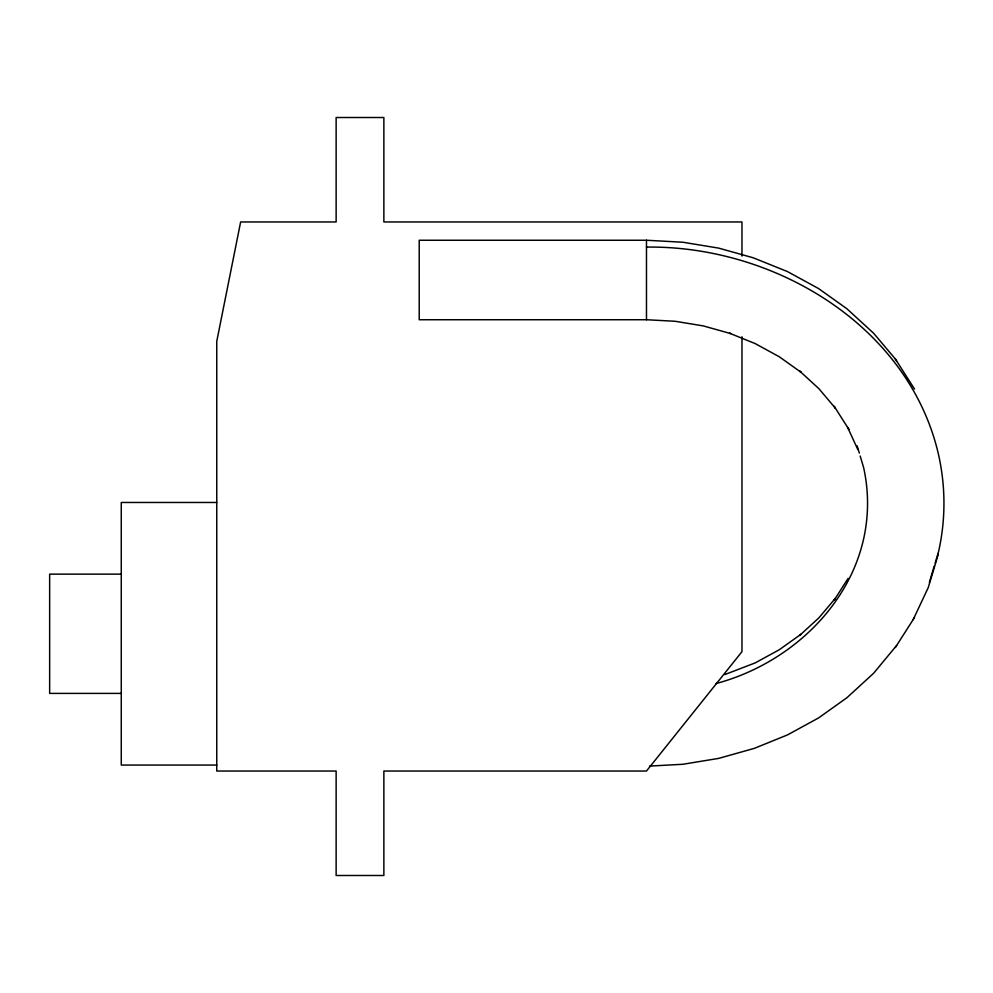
<?xml version="1.0" encoding="UTF-8"?>
<svg xmlns="http://www.w3.org/2000/svg" width="993" height="993" viewBox="0 0 993 993"><rect width="100%" height="100%" fill="white"/><g stroke="black" fill="none" stroke-linecap="round" stroke-linejoin="round"><path stroke-width="1.49" d="M929.374 582.407L934.239 566.084M935.133 563.118L938.67 551.252A337.881 272.839 0 0 0 938.67 455.253C909.29 325.481 773.981 245.37 646.48 247.096M938.373 553.995L928.232 587.645L913.2 619.558M649.509 766.087L682.849 764.275L718.634 758.391L754.246 748.387L787.499 734.907L818.542 717.951L846.868 697.769L873.604 673.279L896.617 645.5M848.134 578.323L834.145 600.256L835.398 598.27L818.877 617.845L799.638 635.483L801.041 634.229L779.195 649.794L755.251 662.877L724.803 674.57M895.363 647.486L914.541 617.435M716.127 683.532C785.525 665.012 847.476 610.484 863.625 538.926A251.105 202.771 0 0 0 863.625 467.579L860.174 455.998M914.541 389.07L895.363 359.019L873.604 333.226L846.868 308.736L818.542 288.553L787.499 271.598L753.29 257.808L718.634 248.113L682.849 242.23L646.48 240.256L419.207 240.256L419.207 319.734L646.48 319.734L675.103 321.273L703.267 325.903L730.538 333.536L729.594 333.226L755.251 343.628L779.195 356.71L801.041 372.276L799.638 371.022L818.877 388.66L835.398 408.235L834.145 406.249L848.928 429.435L847.588 427.313L857.865 449.655M216.759 502.47L121.27 502.47L121.27 765.069L216.759 765.069M121.27 574.14L49.65 574.14L49.65 693.399L121.27 693.399M895.363 359.019L896.617 361.005M857.158 445.869L859.317 453.106M741.97 256.082L741.97 221.96L383.869 221.96L383.869 117.509L336.13 117.509L336.13 221.96L240.641 221.96L216.759 341.319L216.759 771.04L336.13 771.04L336.13 875.491L383.869 875.491L383.869 771.04L646.48 771.04L741.97 651.681L741.97 336.751M646.48 240.256L646.48 319.734"/></g></svg>
